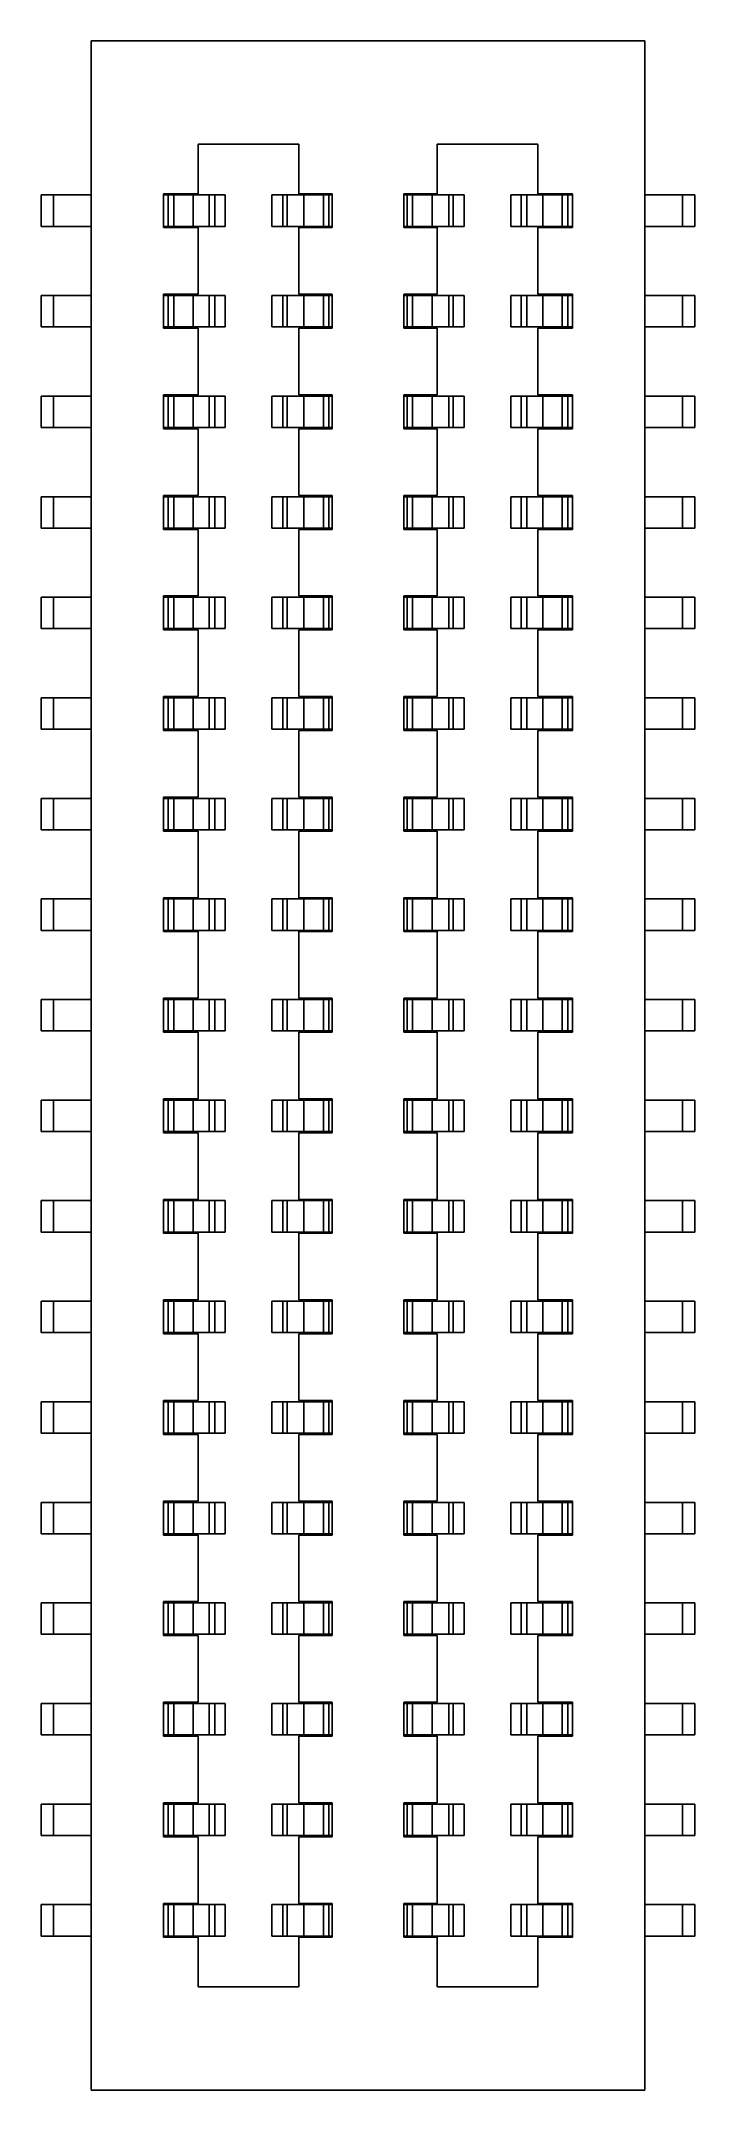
# Model space of a CAD drawing. Header units: millimetres. Extents: x -0.6 to 4.6, y 0 to 16.3.
import ezdxf

# ---------------------------------------------------------------- set-up
doc = ezdxf.new("R2010")
doc.units = ezdxf.units.MM

msp = doc.modelspace()

# ---------------------------------------------------------------- linework, layer by layer
at = {"color": 7, "linetype": 'Continuous', "lineweight": 25}
for p, q in [((-0.2, 16.3), (-0.2, 0)), ((-0.2, 16.3), (4.2, 16.3)), ((4.2, 0), (4.2, 16.3)), ((0.65, 15.48), (0.65, 15.085)), ((0.65, 15.48), (1.45, 15.48)), ((1.45, 15.085), (1.45, 15.48)), ((2.55, 15.48), (3.35, 15.48)), ((2.55, 15.085), (2.55, 15.48)), ((3.35, 15.48), (3.35, 15.085)), ((-0.6, 15.075), (-0.2, 15.075)), ((-0.6, 15.075), (-0.6, 14.825)), ((-0.5, 14.825), (-0.5, 15.075)), ((0.65, 15.085), (0.375, 15.085)), ((0.375, 15.085), (0.375, 14.815)), ((0.865, 15.075), (0.375, 15.075)), ((0.411, 14.825), (0.411, 15.075)), ((0.455, 14.825), (0.455, 15.075)), ((0.609, 15.075), (0.609, 14.825)), ((0.736, 14.825), (0.736, 15.075)), ((0.782, 14.825), (0.782, 15.075)), ((0.865, 15.075), (0.865, 14.825)), ((1.715, 15.075), (1.235, 15.075)), ((1.235, 15.075), (1.235, 14.825)), ((1.322, 14.825), (1.322, 15.075)), ((1.358, 15.075), (1.358, 14.825)), ((1.715, 15.085), (1.45, 15.085)), ((1.491, 15.075), (1.491, 14.825)), ((1.645, 14.825), (1.645, 15.075)), ((1.689, 14.825), (1.689, 15.075)), ((1.715, 14.815), (1.715, 15.085)), ((2.285, 15.085), (2.285, 14.815)), ((2.55, 15.085), (2.285, 15.085)), ((2.285, 15.075), (2.765, 15.075)), ((2.311, 14.825), (2.311, 15.075)), ((2.355, 14.825), (2.355, 15.075)), ((2.509, 15.075), (2.509, 14.825)), ((2.642, 15.075), (2.642, 14.825)), ((2.678, 14.825), (2.678, 15.075)), ((2.765, 15.075), (2.765, 14.825)), ((3.135, 15.075), (3.625, 15.075)), ((3.135, 15.075), (3.135, 14.825)), ((3.218, 14.825), (3.218, 15.075)), ((3.264, 14.825), (3.264, 15.075)), ((3.625, 15.085), (3.35, 15.085)), ((3.391, 15.075), (3.391, 14.825)), ((3.545, 14.825), (3.545, 15.075)), ((3.589, 14.825), (3.589, 15.075)), ((3.625, 14.815), (3.625, 15.085)), ((4.6, 15.075), (4.2, 15.075)), ((4.5, 14.825), (4.5, 15.075)), ((4.6, 15.075), (4.6, 14.825)), ((-0.6, 14.825), (-0.2, 14.825)), ((0.865, 14.825), (0.375, 14.825)), ((0.65, 14.815), (0.375, 14.815)), ((0.65, 14.815), (0.65, 14.285)), ((1.715, 14.825), (1.235, 14.825)), ((1.45, 14.285), (1.45, 14.815)), ((1.715, 14.815), (1.45, 14.815)), ((2.285, 14.825), (2.765, 14.825)), ((2.55, 14.815), (2.285, 14.815)), ((2.55, 14.815), (2.55, 14.285)), ((3.135, 14.825), (3.625, 14.825)), ((3.35, 14.285), (3.35, 14.815)), ((3.625, 14.815), (3.35, 14.815)), ((4.6, 14.825), (4.2, 14.825)), ((-0.6, 14.275), (-0.2, 14.275)), ((-0.6, 14.275), (-0.6, 14.025)), ((-0.5, 14.025), (-0.5, 14.275)), ((0.65, 14.285), (0.375, 14.285)), ((0.375, 14.285), (0.375, 14.015)), ((0.865, 14.275), (0.375, 14.275)), ((0.411, 14.025), (0.411, 14.275)), ((0.455, 14.025), (0.455, 14.275)), ((0.609, 14.275), (0.609, 14.025)), ((0.736, 14.025), (0.736, 14.275)), ((0.782, 14.025), (0.782, 14.275)), ((0.865, 14.275), (0.865, 14.025)), ((1.715, 14.275), (1.235, 14.275)), ((1.235, 14.275), (1.235, 14.025)), ((1.322, 14.025), (1.322, 14.275)), ((1.358, 14.275), (1.358, 14.025)), ((1.715, 14.285), (1.45, 14.285)), ((1.491, 14.275), (1.491, 14.025)), ((1.645, 14.025), (1.645, 14.275)), ((1.689, 14.025), (1.689, 14.275)), ((1.715, 14.015), (1.715, 14.285)), ((2.285, 14.285), (2.285, 14.015)), ((2.55, 14.285), (2.285, 14.285)), ((2.285, 14.275), (2.765, 14.275)), ((2.311, 14.025), (2.311, 14.275)), ((2.355, 14.025), (2.355, 14.275)), ((2.509, 14.275), (2.509, 14.025)), ((2.642, 14.275), (2.642, 14.025)), ((2.678, 14.025), (2.678, 14.275)), ((2.765, 14.275), (2.765, 14.025)), ((3.135, 14.275), (3.625, 14.275)), ((3.135, 14.275), (3.135, 14.025)), ((3.218, 14.025), (3.218, 14.275)), ((3.264, 14.025), (3.264, 14.275)), ((3.625, 14.285), (3.35, 14.285)), ((3.391, 14.275), (3.391, 14.025)), ((3.545, 14.025), (3.545, 14.275)), ((3.589, 14.025), (3.589, 14.275)), ((3.625, 14.015), (3.625, 14.285)), ((4.6, 14.275), (4.2, 14.275)), ((4.5, 14.025), (4.5, 14.275)), ((4.6, 14.275), (4.6, 14.025)), ((-0.6, 14.025), (-0.2, 14.025)), ((0.865, 14.025), (0.375, 14.025)), ((1.715, 14.025), (1.235, 14.025)), ((2.285, 14.025), (2.765, 14.025)), ((3.135, 14.025), (3.625, 14.025)), ((4.6, 14.025), (4.2, 14.025)), ((0.65, 14.015), (0.375, 14.015)), ((0.65, 14.015), (0.65, 13.485)), ((1.715, 14.015), (1.45, 14.015)), ((1.45, 13.485), (1.45, 14.015)), ((2.55, 14.015), (2.285, 14.015)), ((2.55, 14.015), (2.55, 13.485)), ((3.35, 14.015), (3.35, 13.485)), ((3.625, 14.015), (3.35, 14.015)), ((-0.6, 13.475), (-0.2, 13.475)), ((-0.6, 13.475), (-0.6, 13.225)), ((-0.5, 13.225), (-0.5, 13.475)), ((0.65, 13.485), (0.375, 13.485)), ((0.375, 13.485), (0.375, 13.215)), ((0.865, 13.475), (0.375, 13.475)), ((0.411, 13.225), (0.411, 13.475)), ((0.455, 13.225), (0.455, 13.475)), ((0.609, 13.475), (0.609, 13.225)), ((0.736, 13.225), (0.736, 13.475)), ((0.782, 13.225), (0.782, 13.475)), ((0.865, 13.475), (0.865, 13.225)), ((1.715, 13.475), (1.235, 13.475)), ((1.235, 13.475), (1.235, 13.225)), ((1.322, 13.225), (1.322, 13.475)), ((1.358, 13.475), (1.358, 13.225)), ((1.715, 13.485), (1.45, 13.485)), ((1.491, 13.475), (1.491, 13.225)), ((1.645, 13.225), (1.645, 13.475)), ((1.689, 13.225), (1.689, 13.475)), ((1.715, 13.215), (1.715, 13.485)), ((2.55, 13.485), (2.285, 13.485)), ((2.285, 13.485), (2.285, 13.215)), ((2.285, 13.475), (2.765, 13.475)), ((2.311, 13.225), (2.311, 13.475)), ((2.355, 13.225), (2.355, 13.475)), ((2.509, 13.475), (2.509, 13.225)), ((2.642, 13.475), (2.642, 13.225)), ((2.678, 13.225), (2.678, 13.475)), ((2.765, 13.475), (2.765, 13.225)), ((3.135, 13.475), (3.625, 13.475)), ((3.135, 13.475), (3.135, 13.225)), ((3.218, 13.225), (3.218, 13.475)), ((3.264, 13.225), (3.264, 13.475)), ((3.625, 13.485), (3.35, 13.485)), ((3.391, 13.475), (3.391, 13.225)), ((3.545, 13.225), (3.545, 13.475)), ((3.589, 13.225), (3.589, 13.475)), ((3.625, 13.215), (3.625, 13.485)), ((4.6, 13.475), (4.2, 13.475)), ((4.5, 13.225), (4.5, 13.475)), ((4.6, 13.475), (4.6, 13.225)), ((-0.6, 13.225), (-0.2, 13.225)), ((0.865, 13.225), (0.375, 13.225)), ((0.65, 13.215), (0.375, 13.215)), ((0.65, 13.215), (0.65, 12.685)), ((1.715, 13.225), (1.235, 13.225)), ((1.45, 12.685), (1.45, 13.215)), ((1.715, 13.215), (1.45, 13.215)), ((2.285, 13.225), (2.765, 13.225)), ((2.55, 13.215), (2.285, 13.215)), ((2.55, 13.215), (2.55, 12.685)), ((3.135, 13.225), (3.625, 13.225)), ((3.35, 12.685), (3.35, 13.215)), ((3.625, 13.215), (3.35, 13.215)), ((4.6, 13.225), (4.2, 13.225)), ((-0.6, 12.675), (-0.2, 12.675)), ((-0.6, 12.675), (-0.6, 12.425)), ((-0.5, 12.425), (-0.5, 12.675)), ((0.65, 12.685), (0.375, 12.685)), ((0.375, 12.685), (0.375, 12.415)), ((0.865, 12.675), (0.375, 12.675)), ((0.411, 12.425), (0.411, 12.675)), ((0.455, 12.425), (0.455, 12.675)), ((0.609, 12.675), (0.609, 12.425)), ((0.736, 12.425), (0.736, 12.675)), ((0.782, 12.425), (0.782, 12.675)), ((0.865, 12.675), (0.865, 12.425)), ((1.715, 12.675), (1.235, 12.675)), ((1.235, 12.675), (1.235, 12.425)), ((1.322, 12.425), (1.322, 12.675)), ((1.358, 12.675), (1.358, 12.425)), ((1.715, 12.685), (1.45, 12.685)), ((1.491, 12.675), (1.491, 12.425)), ((1.645, 12.425), (1.645, 12.675)), ((1.689, 12.425), (1.689, 12.675)), ((1.715, 12.415), (1.715, 12.685)), ((2.285, 12.685), (2.285, 12.415)), ((2.55, 12.685), (2.285, 12.685)), ((2.285, 12.675), (2.765, 12.675)), ((2.311, 12.425), (2.311, 12.675)), ((2.355, 12.425), (2.355, 12.675)), ((2.509, 12.675), (2.509, 12.425)), ((2.642, 12.675), (2.642, 12.425)), ((2.678, 12.425), (2.678, 12.675)), ((2.765, 12.675), (2.765, 12.425)), ((3.135, 12.675), (3.625, 12.675)), ((3.135, 12.675), (3.135, 12.425)), ((3.218, 12.425), (3.218, 12.675)), ((3.264, 12.425), (3.264, 12.675)), ((3.625, 12.685), (3.35, 12.685)), ((3.391, 12.675), (3.391, 12.425)), ((3.545, 12.425), (3.545, 12.675)), ((3.589, 12.425), (3.589, 12.675)), ((3.625, 12.415), (3.625, 12.685)), ((4.6, 12.675), (4.2, 12.675)), ((4.5, 12.425), (4.5, 12.675)), ((4.6, 12.675), (4.6, 12.425)), ((-0.6, 12.425), (-0.2, 12.425)), ((0.865, 12.425), (0.375, 12.425)), ((0.65, 12.415), (0.375, 12.415)), ((0.65, 11.885), (0.65, 12.415)), ((1.715, 12.425), (1.235, 12.425)), ((1.45, 11.885), (1.45, 12.415)), ((1.715, 12.415), (1.45, 12.415)), ((2.285, 12.425), (2.765, 12.425)), ((2.55, 12.415), (2.285, 12.415)), ((2.55, 12.415), (2.55, 11.885)), ((3.135, 12.425), (3.625, 12.425)), ((3.625, 12.415), (3.35, 12.415)), ((3.35, 11.885), (3.35, 12.415)), ((4.6, 12.425), (4.2, 12.425)), ((-0.6, 11.875), (-0.2, 11.875)), ((-0.6, 11.875), (-0.6, 11.625)), ((-0.5, 11.625), (-0.5, 11.875)), ((0.375, 11.885), (0.375, 11.615)), ((0.65, 11.885), (0.375, 11.885)), ((0.865, 11.875), (0.375, 11.875)), ((0.411, 11.625), (0.411, 11.875)), ((0.455, 11.625), (0.455, 11.875)), ((0.609, 11.875), (0.609, 11.625)), ((0.736, 11.625), (0.736, 11.875)), ((0.782, 11.625), (0.782, 11.875)), ((0.865, 11.875), (0.865, 11.625)), ((1.715, 11.875), (1.235, 11.875)), ((1.235, 11.875), (1.235, 11.625)), ((1.322, 11.625), (1.322, 11.875)), ((1.358, 11.875), (1.358, 11.625)), ((1.715, 11.885), (1.45, 11.885)), ((1.491, 11.875), (1.491, 11.625)), ((1.645, 11.625), (1.645, 11.875)), ((1.689, 11.625), (1.689, 11.875)), ((1.715, 11.615), (1.715, 11.885)), ((2.55, 11.885), (2.285, 11.885)), ((2.285, 11.885), (2.285, 11.615)), ((2.285, 11.875), (2.765, 11.875)), ((2.311, 11.625), (2.311, 11.875)), ((2.355, 11.625), (2.355, 11.875)), ((2.509, 11.875), (2.509, 11.625)), ((2.642, 11.875), (2.642, 11.625)), ((2.678, 11.625), (2.678, 11.875)), ((2.765, 11.875), (2.765, 11.625)), ((3.135, 11.875), (3.625, 11.875)), ((3.135, 11.875), (3.135, 11.625)), ((3.218, 11.625), (3.218, 11.875)), ((3.264, 11.625), (3.264, 11.875)), ((3.625, 11.885), (3.35, 11.885)), ((3.391, 11.875), (3.391, 11.625)), ((3.545, 11.625), (3.545, 11.875)), ((3.589, 11.625), (3.589, 11.875)), ((3.625, 11.615), (3.625, 11.885)), ((4.6, 11.875), (4.2, 11.875)), ((4.5, 11.625), (4.5, 11.875)), ((4.6, 11.875), (4.6, 11.625)), ((-0.6, 11.625), (-0.2, 11.625)), ((0.865, 11.625), (0.375, 11.625)), ((0.65, 11.615), (0.375, 11.615)), ((0.65, 11.085), (0.65, 11.615)), ((1.715, 11.625), (1.235, 11.625)), ((1.715, 11.615), (1.45, 11.615)), ((1.45, 11.085), (1.45, 11.615)), ((2.285, 11.625), (2.765, 11.625)), ((2.55, 11.615), (2.285, 11.615)), ((2.55, 11.615), (2.55, 11.085)), ((3.135, 11.625), (3.625, 11.625)), ((3.35, 11.615), (3.35, 11.085)), ((3.625, 11.615), (3.35, 11.615)), ((4.6, 11.625), (4.2, 11.625)), ((0.65, 11.085), (0.375, 11.085)), ((0.375, 11.085), (0.375, 10.815)), ((1.715, 11.085), (1.45, 11.085)), ((1.715, 10.815), (1.715, 11.085)), ((2.55, 11.085), (2.285, 11.085)), ((2.285, 11.085), (2.285, 10.815)), ((3.625, 11.085), (3.35, 11.085)), ((3.625, 10.815), (3.625, 11.085)), ((-0.6, 11.075), (-0.2, 11.075)), ((-0.6, 11.075), (-0.6, 10.825)), ((-0.5, 10.825), (-0.5, 11.075)), ((0.865, 11.075), (0.375, 11.075)), ((0.411, 10.825), (0.411, 11.075)), ((0.455, 10.825), (0.455, 11.075)), ((0.609, 11.075), (0.609, 10.825)), ((0.736, 10.825), (0.736, 11.075)), ((0.782, 10.825), (0.782, 11.075)), ((0.865, 11.075), (0.865, 10.825)), ((1.715, 11.075), (1.235, 11.075)), ((1.235, 11.075), (1.235, 10.825)), ((1.322, 10.825), (1.322, 11.075)), ((1.358, 11.075), (1.358, 10.825)), ((1.491, 11.075), (1.491, 10.825)), ((1.645, 10.825), (1.645, 11.075)), ((1.689, 10.825), (1.689, 11.075)), ((2.285, 11.075), (2.765, 11.075)), ((2.311, 10.825), (2.311, 11.075)), ((2.355, 10.825), (2.355, 11.075)), ((2.509, 11.075), (2.509, 10.825)), ((2.642, 11.075), (2.642, 10.825)), ((2.678, 10.825), (2.678, 11.075)), ((2.765, 11.075), (2.765, 10.825)), ((3.135, 11.075), (3.625, 11.075)), ((3.135, 11.075), (3.135, 10.825)), ((3.218, 10.825), (3.218, 11.075)), ((3.264, 10.825), (3.264, 11.075)), ((3.391, 11.075), (3.391, 10.825)), ((3.545, 10.825), (3.545, 11.075)), ((3.589, 10.825), (3.589, 11.075)), ((4.6, 11.075), (4.2, 11.075)), ((4.5, 10.825), (4.5, 11.075)), ((4.6, 11.075), (4.6, 10.825)), ((-0.6, 10.825), (-0.2, 10.825)), ((0.865, 10.825), (0.375, 10.825)), ((0.65, 10.815), (0.375, 10.815)), ((0.65, 10.285), (0.65, 10.815)), ((1.715, 10.825), (1.235, 10.825)), ((1.715, 10.815), (1.45, 10.815)), ((1.45, 10.285), (1.45, 10.815)), ((2.285, 10.825), (2.765, 10.825)), ((2.55, 10.815), (2.285, 10.815)), ((2.55, 10.815), (2.55, 10.285)), ((3.135, 10.825), (3.625, 10.825)), ((3.625, 10.815), (3.35, 10.815)), ((3.35, 10.815), (3.35, 10.285)), ((4.6, 10.825), (4.2, 10.825)), ((-0.6, 10.275), (-0.2, 10.275)), ((-0.6, 10.275), (-0.6, 10.025)), ((-0.5, 10.025), (-0.5, 10.275)), ((0.375, 10.285), (0.375, 10.015)), ((0.65, 10.285), (0.375, 10.285)), ((0.865, 10.275), (0.375, 10.275)), ((0.411, 10.025), (0.411, 10.275)), ((0.455, 10.025), (0.455, 10.275)), ((0.609, 10.275), (0.609, 10.025)), ((0.736, 10.025), (0.736, 10.275)), ((0.782, 10.025), (0.782, 10.275)), ((0.865, 10.275), (0.865, 10.025)), ((1.715, 10.275), (1.235, 10.275)), ((1.235, 10.275), (1.235, 10.025)), ((1.322, 10.025), (1.322, 10.275)), ((1.358, 10.275), (1.358, 10.025)), ((1.715, 10.285), (1.45, 10.285)), ((1.491, 10.275), (1.491, 10.025)), ((1.645, 10.025), (1.645, 10.275)), ((1.689, 10.025), (1.689, 10.275)), ((1.715, 10.015), (1.715, 10.285)), ((2.55, 10.285), (2.285, 10.285)), ((2.285, 10.285), (2.285, 10.015)), ((2.285, 10.275), (2.765, 10.275)), ((2.311, 10.025), (2.311, 10.275)), ((2.355, 10.025), (2.355, 10.275)), ((2.509, 10.275), (2.509, 10.025)), ((2.642, 10.275), (2.642, 10.025)), ((2.678, 10.025), (2.678, 10.275)), ((2.765, 10.275), (2.765, 10.025)), ((3.135, 10.275), (3.625, 10.275)), ((3.135, 10.275), (3.135, 10.025)), ((3.218, 10.025), (3.218, 10.275)), ((3.264, 10.025), (3.264, 10.275)), ((3.625, 10.285), (3.35, 10.285)), ((3.391, 10.275), (3.391, 10.025)), ((3.545, 10.025), (3.545, 10.275)), ((3.589, 10.025), (3.589, 10.275)), ((3.625, 10.015), (3.625, 10.285)), ((4.6, 10.275), (4.2, 10.275)), ((4.5, 10.025), (4.5, 10.275)), ((4.6, 10.275), (4.6, 10.025)), ((-0.6, 10.025), (-0.2, 10.025)), ((0.865, 10.025), (0.375, 10.025)), ((0.65, 10.015), (0.375, 10.015)), ((0.65, 10.015), (0.65, 9.485)), ((1.715, 10.025), (1.235, 10.025)), ((1.715, 10.015), (1.45, 10.015)), ((1.45, 9.485), (1.45, 10.015)), ((2.285, 10.025), (2.765, 10.025)), ((2.55, 10.015), (2.285, 10.015)), ((2.55, 10.015), (2.55, 9.485)), ((3.135, 10.025), (3.625, 10.025)), ((3.35, 9.485), (3.35, 10.015)), ((3.625, 10.015), (3.35, 10.015)), ((4.6, 10.025), (4.2, 10.025)), ((-0.6, 9.475), (-0.2, 9.475)), ((-0.6, 9.475), (-0.6, 9.225)), ((-0.5, 9.225), (-0.5, 9.475)), ((0.65, 9.485), (0.375, 9.485)), ((0.375, 9.485), (0.375, 9.215)), ((0.865, 9.475), (0.375, 9.475)), ((0.411, 9.225), (0.411, 9.475)), ((0.455, 9.225), (0.455, 9.475)), ((0.609, 9.475), (0.609, 9.225)), ((0.736, 9.225), (0.736, 9.475)), ((0.782, 9.225), (0.782, 9.475)), ((0.865, 9.475), (0.865, 9.225)), ((1.715, 9.475), (1.235, 9.475)), ((1.235, 9.475), (1.235, 9.225)), ((1.322, 9.225), (1.322, 9.475)), ((1.358, 9.475), (1.358, 9.225)), ((1.715, 9.485), (1.45, 9.485)), ((1.491, 9.475), (1.491, 9.225)), ((1.645, 9.225), (1.645, 9.475)), ((1.689, 9.225), (1.689, 9.475)), ((1.715, 9.215), (1.715, 9.485)), ((2.55, 9.485), (2.285, 9.485)), ((2.285, 9.485), (2.285, 9.215)), ((2.285, 9.475), (2.765, 9.475)), ((2.311, 9.225), (2.311, 9.475)), ((2.355, 9.225), (2.355, 9.475)), ((2.509, 9.475), (2.509, 9.225)), ((2.642, 9.475), (2.642, 9.225)), ((2.678, 9.225), (2.678, 9.475)), ((2.765, 9.475), (2.765, 9.225)), ((3.135, 9.475), (3.625, 9.475)), ((3.135, 9.475), (3.135, 9.225)), ((3.218, 9.225), (3.218, 9.475)), ((3.264, 9.225), (3.264, 9.475)), ((3.625, 9.485), (3.35, 9.485)), ((3.391, 9.475), (3.391, 9.225)), ((3.545, 9.225), (3.545, 9.475)), ((3.589, 9.225), (3.589, 9.475)), ((3.625, 9.215), (3.625, 9.485)), ((4.6, 9.475), (4.2, 9.475)), ((4.5, 9.225), (4.5, 9.475)), ((4.6, 9.475), (4.6, 9.225)), ((-0.6, 9.225), (-0.2, 9.225)), ((0.865, 9.225), (0.375, 9.225)), ((0.65, 9.215), (0.375, 9.215)), ((0.65, 9.215), (0.65, 8.685)), ((1.715, 9.225), (1.235, 9.225)), ((1.715, 9.215), (1.45, 9.215)), ((1.45, 8.685), (1.45, 9.215)), ((2.285, 9.225), (2.765, 9.225)), ((2.55, 9.215), (2.285, 9.215)), ((2.55, 9.215), (2.55, 8.685)), ((3.135, 9.225), (3.625, 9.225)), ((3.35, 8.685), (3.35, 9.215)), ((3.625, 9.215), (3.35, 9.215)), ((4.6, 9.225), (4.2, 9.225)), ((-0.6, 8.675), (-0.2, 8.675)), ((-0.6, 8.675), (-0.6, 8.425)), ((-0.5, 8.425), (-0.5, 8.675)), ((0.375, 8.685), (0.375, 8.415)), ((0.65, 8.685), (0.375, 8.685)), ((0.865, 8.675), (0.375, 8.675)), ((0.411, 8.425), (0.411, 8.675)), ((0.455, 8.425), (0.455, 8.675)), ((0.609, 8.675), (0.609, 8.425)), ((0.736, 8.425), (0.736, 8.675)), ((0.782, 8.425), (0.782, 8.675)), ((0.865, 8.675), (0.865, 8.425)), ((1.715, 8.675), (1.235, 8.675)), ((1.235, 8.675), (1.235, 8.425)), ((1.322, 8.425), (1.322, 8.675)), ((1.358, 8.675), (1.358, 8.425)), ((1.715, 8.685), (1.45, 8.685)), ((1.491, 8.675), (1.491, 8.425)), ((1.645, 8.425), (1.645, 8.675)), ((1.689, 8.425), (1.689, 8.675)), ((1.715, 8.415), (1.715, 8.685)), ((2.285, 8.685), (2.285, 8.415)), ((2.55, 8.685), (2.285, 8.685)), ((2.285, 8.675), (2.765, 8.675)), ((2.311, 8.425), (2.311, 8.675)), ((2.355, 8.425), (2.355, 8.675)), ((2.509, 8.675), (2.509, 8.425)), ((2.642, 8.675), (2.642, 8.425)), ((2.678, 8.425), (2.678, 8.675)), ((2.765, 8.675), (2.765, 8.425)), ((3.135, 8.675), (3.625, 8.675)), ((3.135, 8.675), (3.135, 8.425)), ((3.218, 8.425), (3.218, 8.675)), ((3.264, 8.425), (3.264, 8.675)), ((3.625, 8.685), (3.35, 8.685)), ((3.391, 8.675), (3.391, 8.425)), ((3.545, 8.425), (3.545, 8.675)), ((3.589, 8.425), (3.589, 8.675)), ((3.625, 8.415), (3.625, 8.685)), ((4.6, 8.675), (4.2, 8.675)), ((4.5, 8.425), (4.5, 8.675)), ((4.6, 8.675), (4.6, 8.425)), ((-0.6, 8.425), (-0.2, 8.425)), ((0.865, 8.425), (0.375, 8.425)), ((0.65, 8.415), (0.375, 8.415)), ((0.65, 7.885), (0.65, 8.415)), ((1.715, 8.425), (1.235, 8.425)), ((1.715, 8.415), (1.45, 8.415)), ((1.45, 7.885), (1.45, 8.415)), ((2.285, 8.425), (2.765, 8.425)), ((2.55, 8.415), (2.285, 8.415)), ((2.55, 8.415), (2.55, 7.885)), ((3.135, 8.425), (3.625, 8.425)), ((3.35, 8.415), (3.35, 7.885)), ((3.625, 8.415), (3.35, 8.415)), ((4.6, 8.425), (4.2, 8.425)), ((-0.6, 7.875), (-0.2, 7.875)), ((-0.6, 7.875), (-0.6, 7.625)), ((-0.5, 7.625), (-0.5, 7.875)), ((0.375, 7.885), (0.375, 7.615)), ((0.65, 7.885), (0.375, 7.885)), ((0.865, 7.875), (0.375, 7.875)), ((0.411, 7.625), (0.411, 7.875)), ((0.455, 7.625), (0.455, 7.875)), ((0.609, 7.875), (0.609, 7.625)), ((0.736, 7.625), (0.736, 7.875)), ((0.782, 7.625), (0.782, 7.875)), ((0.865, 7.875), (0.865, 7.625)), ((1.715, 7.875), (1.235, 7.875)), ((1.235, 7.875), (1.235, 7.625)), ((1.322, 7.625), (1.322, 7.875)), ((1.358, 7.875), (1.358, 7.625)), ((1.715, 7.885), (1.45, 7.885)), ((1.491, 7.875), (1.491, 7.625)), ((1.645, 7.625), (1.645, 7.875)), ((1.689, 7.625), (1.689, 7.875)), ((1.715, 7.615), (1.715, 7.885)), ((2.55, 7.885), (2.285, 7.885)), ((2.285, 7.885), (2.285, 7.615)), ((2.285, 7.875), (2.765, 7.875)), ((2.311, 7.625), (2.311, 7.875)), ((2.355, 7.625), (2.355, 7.875)), ((2.509, 7.875), (2.509, 7.625)), ((2.642, 7.875), (2.642, 7.625)), ((2.678, 7.625), (2.678, 7.875)), ((2.765, 7.875), (2.765, 7.625)), ((3.135, 7.875), (3.625, 7.875)), ((3.135, 7.875), (3.135, 7.625)), ((3.218, 7.625), (3.218, 7.875)), ((3.264, 7.625), (3.264, 7.875)), ((3.625, 7.885), (3.35, 7.885)), ((3.391, 7.875), (3.391, 7.625)), ((3.545, 7.625), (3.545, 7.875)), ((3.589, 7.625), (3.589, 7.875)), ((3.625, 7.615), (3.625, 7.885)), ((4.6, 7.875), (4.2, 7.875)), ((4.5, 7.625), (4.5, 7.875)), ((4.6, 7.875), (4.6, 7.625)), ((-0.6, 7.625), (-0.2, 7.625)), ((0.865, 7.625), (0.375, 7.625)), ((0.65, 7.615), (0.375, 7.615)), ((0.65, 7.615), (0.65, 7.085)), ((1.715, 7.625), (1.235, 7.625)), ((1.715, 7.615), (1.45, 7.615)), ((1.45, 7.085), (1.45, 7.615)), ((2.285, 7.625), (2.765, 7.625)), ((2.55, 7.615), (2.285, 7.615)), ((2.55, 7.615), (2.55, 7.085)), ((3.135, 7.625), (3.625, 7.625)), ((3.625, 7.615), (3.35, 7.615)), ((3.35, 7.085), (3.35, 7.615)), ((4.6, 7.625), (4.2, 7.625)), ((-0.6, 7.075), (-0.6, 6.825)), ((-0.6, 7.075), (-0.2, 7.075)), ((-0.5, 6.825), (-0.5, 7.075)), ((0.65, 7.085), (0.375, 7.085)), ((0.375, 7.085), (0.375, 6.815)), ((0.865, 7.075), (0.375, 7.075)), ((0.411, 6.825), (0.411, 7.075)), ((0.455, 6.825), (0.455, 7.075)), ((0.609, 7.075), (0.609, 6.825)), ((0.736, 6.825), (0.736, 7.075)), ((0.782, 6.825), (0.782, 7.075)), ((0.865, 7.075), (0.865, 6.825)), ((1.715, 7.075), (1.235, 7.075)), ((1.235, 7.075), (1.235, 6.825)), ((1.322, 6.825), (1.322, 7.075)), ((1.358, 7.075), (1.358, 6.825)), ((1.715, 7.085), (1.45, 7.085)), ((1.491, 7.075), (1.491, 6.825)), ((1.645, 6.825), (1.645, 7.075)), ((1.689, 6.825), (1.689, 7.075)), ((1.715, 6.815), (1.715, 7.085)), ((2.285, 7.085), (2.285, 6.815)), ((2.55, 7.085), (2.285, 7.085)), ((2.285, 7.075), (2.765, 7.075)), ((2.311, 6.825), (2.311, 7.075)), ((2.355, 6.825), (2.355, 7.075)), ((2.509, 7.075), (2.509, 6.825)), ((2.642, 7.075), (2.642, 6.825)), ((2.678, 6.825), (2.678, 7.075)), ((2.765, 7.075), (2.765, 6.825)), ((3.135, 7.075), (3.625, 7.075)), ((3.135, 7.075), (3.135, 6.825)), ((3.218, 6.825), (3.218, 7.075)), ((3.264, 6.825), (3.264, 7.075)), ((3.625, 7.085), (3.35, 7.085)), ((3.391, 7.075), (3.391, 6.825)), ((3.545, 6.825), (3.545, 7.075)), ((3.589, 6.825), (3.589, 7.075)), ((3.625, 6.815), (3.625, 7.085)), ((4.6, 7.075), (4.2, 7.075)), ((4.5, 6.825), (4.5, 7.075)), ((4.6, 7.075), (4.6, 6.825)), ((-0.6, 6.825), (-0.2, 6.825)), ((0.865, 6.825), (0.375, 6.825)), ((0.65, 6.815), (0.375, 6.815)), ((0.65, 6.815), (0.65, 6.285)), ((1.715, 6.825), (1.235, 6.825)), ((1.45, 6.285), (1.45, 6.815)), ((1.715, 6.815), (1.45, 6.815)), ((2.285, 6.825), (2.765, 6.825)), ((2.55, 6.815), (2.285, 6.815)), ((2.55, 6.815), (2.55, 6.285)), ((3.135, 6.825), (3.625, 6.825)), ((3.625, 6.815), (3.35, 6.815)), ((3.35, 6.815), (3.35, 6.285)), ((4.6, 6.825), (4.2, 6.825)), ((-0.6, 6.275), (-0.2, 6.275)), ((-0.6, 6.275), (-0.6, 6.025)), ((-0.5, 6.025), (-0.5, 6.275)), ((0.375, 6.285), (0.375, 6.015)), ((0.65, 6.285), (0.375, 6.285)), ((0.865, 6.275), (0.375, 6.275)), ((0.411, 6.025), (0.411, 6.275)), ((0.455, 6.025), (0.455, 6.275)), ((0.609, 6.275), (0.609, 6.025)), ((0.736, 6.025), (0.736, 6.275)), ((0.782, 6.025), (0.782, 6.275)), ((0.865, 6.275), (0.865, 6.025)), ((1.715, 6.275), (1.235, 6.275)), ((1.235, 6.275), (1.235, 6.025)), ((1.322, 6.025), (1.322, 6.275)), ((1.358, 6.275), (1.358, 6.025)), ((1.715, 6.285), (1.45, 6.285)), ((1.491, 6.275), (1.491, 6.025)), ((1.645, 6.025), (1.645, 6.275)), ((1.689, 6.025), (1.689, 6.275)), ((1.715, 6.015), (1.715, 6.285)), ((2.285, 6.285), (2.285, 6.015)), ((2.55, 6.285), (2.285, 6.285)), ((2.285, 6.275), (2.765, 6.275)), ((2.311, 6.025), (2.311, 6.275)), ((2.355, 6.025), (2.355, 6.275)), ((2.509, 6.275), (2.509, 6.025)), ((2.642, 6.275), (2.642, 6.025)), ((2.678, 6.025), (2.678, 6.275)), ((2.765, 6.275), (2.765, 6.025)), ((3.135, 6.275), (3.625, 6.275)), ((3.135, 6.275), (3.135, 6.025)), ((3.218, 6.025), (3.218, 6.275)), ((3.264, 6.025), (3.264, 6.275)), ((3.625, 6.285), (3.35, 6.285)), ((3.391, 6.275), (3.391, 6.025)), ((3.545, 6.025), (3.545, 6.275)), ((3.589, 6.025), (3.589, 6.275)), ((3.625, 6.015), (3.625, 6.285)), ((4.6, 6.275), (4.2, 6.275)), ((4.5, 6.025), (4.5, 6.275)), ((4.6, 6.275), (4.6, 6.025)), ((-0.6, 6.025), (-0.2, 6.025)), ((0.865, 6.025), (0.375, 6.025)), ((0.65, 6.015), (0.375, 6.015)), ((0.65, 6.015), (0.65, 5.485)), ((1.715, 6.025), (1.235, 6.025)), ((1.45, 5.485), (1.45, 6.015)), ((1.715, 6.015), (1.45, 6.015)), ((2.285, 6.025), (2.765, 6.025)), ((2.55, 6.015), (2.285, 6.015)), ((2.55, 6.015), (2.55, 5.485)), ((3.135, 6.025), (3.625, 6.025)), ((3.625, 6.015), (3.35, 6.015)), ((3.35, 6.015), (3.35, 5.485)), ((4.6, 6.025), (4.2, 6.025)), ((-0.6, 5.475), (-0.2, 5.475)), ((-0.6, 5.475), (-0.6, 5.225)), ((-0.5, 5.225), (-0.5, 5.475)), ((0.65, 5.485), (0.375, 5.485)), ((0.375, 5.485), (0.375, 5.215)), ((0.865, 5.475), (0.375, 5.475)), ((0.411, 5.225), (0.411, 5.475)), ((0.455, 5.225), (0.455, 5.475)), ((0.609, 5.475), (0.609, 5.225)), ((0.736, 5.225), (0.736, 5.475)), ((0.782, 5.225), (0.782, 5.475)), ((0.865, 5.475), (0.865, 5.225)), ((1.715, 5.475), (1.235, 5.475)), ((1.235, 5.475), (1.235, 5.225)), ((1.322, 5.225), (1.322, 5.475)), ((1.358, 5.475), (1.358, 5.225)), ((1.715, 5.485), (1.45, 5.485)), ((1.491, 5.475), (1.491, 5.225)), ((1.645, 5.225), (1.645, 5.475)), ((1.689, 5.225), (1.689, 5.475)), ((1.715, 5.215), (1.715, 5.485)), ((2.55, 5.485), (2.285, 5.485)), ((2.285, 5.485), (2.285, 5.215)), ((2.285, 5.475), (2.765, 5.475)), ((2.311, 5.225), (2.311, 5.475)), ((2.355, 5.225), (2.355, 5.475)), ((2.509, 5.475), (2.509, 5.225)), ((2.642, 5.475), (2.642, 5.225)), ((2.678, 5.225), (2.678, 5.475)), ((2.765, 5.475), (2.765, 5.225)), ((3.135, 5.475), (3.625, 5.475)), ((3.135, 5.475), (3.135, 5.225)), ((3.218, 5.225), (3.218, 5.475)), ((3.264, 5.225), (3.264, 5.475)), ((3.625, 5.485), (3.35, 5.485)), ((3.391, 5.475), (3.391, 5.225)), ((3.545, 5.225), (3.545, 5.475)), ((3.589, 5.225), (3.589, 5.475)), ((3.625, 5.215), (3.625, 5.485)), ((4.6, 5.475), (4.2, 5.475)), ((4.5, 5.225), (4.5, 5.475)), ((4.6, 5.475), (4.6, 5.225)), ((-0.6, 5.225), (-0.2, 5.225)), ((0.865, 5.225), (0.375, 5.225)), ((1.715, 5.225), (1.235, 5.225)), ((2.285, 5.225), (2.765, 5.225)), ((3.135, 5.225), (3.625, 5.225)), ((4.6, 5.225), (4.2, 5.225)), ((0.65, 5.215), (0.375, 5.215)), ((0.65, 4.685), (0.65, 5.215)), ((1.715, 5.215), (1.45, 5.215)), ((1.45, 4.685), (1.45, 5.215)), ((2.55, 5.215), (2.285, 5.215)), ((2.55, 5.215), (2.55, 4.685)), ((3.625, 5.215), (3.35, 5.215)), ((3.35, 5.215), (3.35, 4.685)), ((-0.6, 4.675), (-0.2, 4.675)), ((-0.6, 4.675), (-0.6, 4.425)), ((-0.5, 4.425), (-0.5, 4.675)), ((0.375, 4.685), (0.375, 4.415)), ((0.65, 4.685), (0.375, 4.685)), ((0.865, 4.675), (0.375, 4.675)), ((0.411, 4.425), (0.411, 4.675)), ((0.455, 4.425), (0.455, 4.675)), ((0.609, 4.675), (0.609, 4.425)), ((0.736, 4.425), (0.736, 4.675)), ((0.782, 4.425), (0.782, 4.675)), ((0.865, 4.675), (0.865, 4.425)), ((1.715, 4.675), (1.235, 4.675)), ((1.235, 4.675), (1.235, 4.425)), ((1.322, 4.425), (1.322, 4.675)), ((1.358, 4.675), (1.358, 4.425)), ((1.715, 4.685), (1.45, 4.685)), ((1.491, 4.675), (1.491, 4.425)), ((1.645, 4.425), (1.645, 4.675)), ((1.689, 4.425), (1.689, 4.675)), ((1.715, 4.415), (1.715, 4.685)), ((2.285, 4.685), (2.285, 4.415)), ((2.55, 4.685), (2.285, 4.685)), ((2.285, 4.675), (2.765, 4.675)), ((2.311, 4.425), (2.311, 4.675)), ((2.355, 4.425), (2.355, 4.675)), ((2.509, 4.675), (2.509, 4.425)), ((2.642, 4.675), (2.642, 4.425)), ((2.678, 4.425), (2.678, 4.675)), ((2.765, 4.675), (2.765, 4.425)), ((3.135, 4.675), (3.625, 4.675)), ((3.135, 4.675), (3.135, 4.425)), ((3.218, 4.425), (3.218, 4.675)), ((3.264, 4.425), (3.264, 4.675)), ((3.625, 4.685), (3.35, 4.685)), ((3.391, 4.675), (3.391, 4.425)), ((3.545, 4.425), (3.545, 4.675)), ((3.589, 4.425), (3.589, 4.675)), ((3.625, 4.415), (3.625, 4.685)), ((4.6, 4.675), (4.2, 4.675)), ((4.5, 4.425), (4.5, 4.675)), ((4.6, 4.675), (4.6, 4.425)), ((-0.6, 4.425), (-0.2, 4.425)), ((0.865, 4.425), (0.375, 4.425)), ((0.65, 4.415), (0.375, 4.415)), ((0.65, 3.885), (0.65, 4.415)), ((1.715, 4.425), (1.235, 4.425)), ((1.45, 3.885), (1.45, 4.415)), ((1.715, 4.415), (1.45, 4.415)), ((2.285, 4.425), (2.765, 4.425)), ((2.55, 4.415), (2.285, 4.415)), ((2.55, 4.415), (2.55, 3.885)), ((3.135, 4.425), (3.625, 4.425)), ((3.625, 4.415), (3.35, 4.415)), ((3.35, 3.885), (3.35, 4.415)), ((4.6, 4.425), (4.2, 4.425)), ((-0.6, 3.875), (-0.6, 3.625)), ((-0.6, 3.875), (-0.2, 3.875)), ((-0.5, 3.625), (-0.5, 3.875)), ((0.65, 3.885), (0.375, 3.885)), ((0.375, 3.885), (0.375, 3.615)), ((0.865, 3.875), (0.375, 3.875)), ((0.411, 3.625), (0.411, 3.875)), ((0.455, 3.625), (0.455, 3.875)), ((0.609, 3.875), (0.609, 3.625)), ((0.736, 3.625), (0.736, 3.875)), ((0.782, 3.625), (0.782, 3.875)), ((0.865, 3.875), (0.865, 3.625)), ((1.715, 3.875), (1.235, 3.875)), ((1.235, 3.875), (1.235, 3.625)), ((1.322, 3.625), (1.322, 3.875)), ((1.358, 3.875), (1.358, 3.625)), ((1.715, 3.885), (1.45, 3.885)), ((1.491, 3.875), (1.491, 3.625)), ((1.645, 3.625), (1.645, 3.875)), ((1.689, 3.625), (1.689, 3.875)), ((1.715, 3.615), (1.715, 3.885)), ((2.285, 3.885), (2.285, 3.615)), ((2.55, 3.885), (2.285, 3.885)), ((2.285, 3.875), (2.765, 3.875)), ((2.311, 3.625), (2.311, 3.875)), ((2.355, 3.625), (2.355, 3.875)), ((2.509, 3.875), (2.509, 3.625)), ((2.642, 3.875), (2.642, 3.625)), ((2.678, 3.625), (2.678, 3.875)), ((2.765, 3.875), (2.765, 3.625)), ((3.135, 3.875), (3.625, 3.875)), ((3.135, 3.875), (3.135, 3.625)), ((3.218, 3.625), (3.218, 3.875)), ((3.264, 3.625), (3.264, 3.875)), ((3.625, 3.885), (3.35, 3.885)), ((3.391, 3.875), (3.391, 3.625)), ((3.545, 3.625), (3.545, 3.875)), ((3.589, 3.625), (3.589, 3.875)), ((3.625, 3.615), (3.625, 3.885)), ((4.6, 3.875), (4.2, 3.875)), ((4.5, 3.625), (4.5, 3.875)), ((4.6, 3.875), (4.6, 3.625)), ((-0.6, 3.625), (-0.2, 3.625)), ((0.865, 3.625), (0.375, 3.625)), ((0.65, 3.615), (0.375, 3.615)), ((0.65, 3.085), (0.65, 3.615)), ((1.715, 3.625), (1.235, 3.625)), ((1.45, 3.085), (1.45, 3.615)), ((1.715, 3.615), (1.45, 3.615)), ((2.285, 3.625), (2.765, 3.625)), ((2.55, 3.615), (2.285, 3.615)), ((2.55, 3.615), (2.55, 3.085)), ((3.135, 3.625), (3.625, 3.625)), ((3.35, 3.615), (3.35, 3.085)), ((3.625, 3.615), (3.35, 3.615)), ((4.6, 3.625), (4.2, 3.625)), ((-0.6, 3.075), (-0.2, 3.075)), ((-0.6, 3.075), (-0.6, 2.825)), ((-0.5, 2.825), (-0.5, 3.075)), ((0.375, 3.085), (0.375, 2.815)), ((0.65, 3.085), (0.375, 3.085)), ((0.865, 3.075), (0.375, 3.075)), ((0.411, 2.825), (0.411, 3.075)), ((0.455, 2.825), (0.455, 3.075)), ((0.609, 3.075), (0.609, 2.825)), ((0.736, 2.825), (0.736, 3.075)), ((0.782, 2.825), (0.782, 3.075)), ((0.865, 3.075), (0.865, 2.825)), ((1.715, 3.075), (1.235, 3.075)), ((1.235, 3.075), (1.235, 2.825)), ((1.322, 2.825), (1.322, 3.075)), ((1.358, 3.075), (1.358, 2.825)), ((1.715, 3.085), (1.45, 3.085)), ((1.491, 3.075), (1.491, 2.825)), ((1.645, 2.825), (1.645, 3.075)), ((1.689, 2.825), (1.689, 3.075)), ((1.715, 2.815), (1.715, 3.085)), ((2.285, 3.085), (2.285, 2.815)), ((2.55, 3.085), (2.285, 3.085)), ((2.285, 3.075), (2.765, 3.075)), ((2.311, 2.825), (2.311, 3.075)), ((2.355, 2.825), (2.355, 3.075)), ((2.509, 3.075), (2.509, 2.825)), ((2.642, 3.075), (2.642, 2.825)), ((2.678, 2.825), (2.678, 3.075)), ((2.765, 3.075), (2.765, 2.825)), ((3.135, 3.075), (3.625, 3.075)), ((3.135, 3.075), (3.135, 2.825)), ((3.218, 2.825), (3.218, 3.075)), ((3.264, 2.825), (3.264, 3.075)), ((3.625, 3.085), (3.35, 3.085)), ((3.391, 3.075), (3.391, 2.825)), ((3.545, 2.825), (3.545, 3.075)), ((3.589, 2.825), (3.589, 3.075)), ((3.625, 2.815), (3.625, 3.085)), ((4.6, 3.075), (4.2, 3.075)), ((4.5, 2.825), (4.5, 3.075)), ((4.6, 3.075), (4.6, 2.825)), ((-0.6, 2.825), (-0.2, 2.825)), ((0.865, 2.825), (0.375, 2.825)), ((0.65, 2.815), (0.375, 2.815)), ((0.65, 2.285), (0.65, 2.815)), ((1.715, 2.825), (1.235, 2.825)), ((1.715, 2.815), (1.45, 2.815)), ((1.45, 2.285), (1.45, 2.815)), ((2.285, 2.825), (2.765, 2.825)), ((2.55, 2.815), (2.285, 2.815)), ((2.55, 2.815), (2.55, 2.285)), ((3.135, 2.825), (3.625, 2.825)), ((3.625, 2.815), (3.35, 2.815)), ((3.35, 2.285), (3.35, 2.815)), ((4.6, 2.825), (4.2, 2.825)), ((0.65, 2.285), (0.375, 2.285)), ((0.375, 2.285), (0.375, 2.015)), ((1.715, 2.285), (1.45, 2.285)), ((1.715, 2.015), (1.715, 2.285)), ((2.285, 2.285), (2.285, 2.015)), ((2.55, 2.285), (2.285, 2.285)), ((3.625, 2.285), (3.35, 2.285)), ((3.625, 2.015), (3.625, 2.285)), ((-0.6, 2.275), (-0.2, 2.275)), ((-0.6, 2.275), (-0.6, 2.025)), ((-0.5, 2.025), (-0.5, 2.275)), ((0.865, 2.275), (0.375, 2.275)), ((0.411, 2.025), (0.411, 2.275)), ((0.455, 2.025), (0.455, 2.275)), ((0.609, 2.275), (0.609, 2.025)), ((0.736, 2.025), (0.736, 2.275)), ((0.782, 2.025), (0.782, 2.275)), ((0.865, 2.275), (0.865, 2.025)), ((1.715, 2.275), (1.235, 2.275)), ((1.235, 2.275), (1.235, 2.025)), ((1.322, 2.025), (1.322, 2.275)), ((1.358, 2.275), (1.358, 2.025)), ((1.491, 2.275), (1.491, 2.025)), ((1.645, 2.025), (1.645, 2.275)), ((1.689, 2.025), (1.689, 2.275)), ((2.285, 2.275), (2.765, 2.275)), ((2.311, 2.025), (2.311, 2.275)), ((2.355, 2.025), (2.355, 2.275)), ((2.509, 2.275), (2.509, 2.025)), ((2.642, 2.275), (2.642, 2.025)), ((2.678, 2.025), (2.678, 2.275)), ((2.765, 2.275), (2.765, 2.025)), ((3.135, 2.275), (3.625, 2.275)), ((3.135, 2.275), (3.135, 2.025)), ((3.218, 2.025), (3.218, 2.275)), ((3.264, 2.025), (3.264, 2.275)), ((3.391, 2.275), (3.391, 2.025)), ((3.545, 2.025), (3.545, 2.275)), ((3.589, 2.025), (3.589, 2.275)), ((4.6, 2.275), (4.2, 2.275)), ((4.5, 2.025), (4.5, 2.275)), ((4.6, 2.275), (4.6, 2.025)), ((-0.6, 2.025), (-0.2, 2.025)), ((0.865, 2.025), (0.375, 2.025)), ((0.65, 2.015), (0.375, 2.015)), ((0.65, 2.015), (0.65, 1.485)), ((1.715, 2.025), (1.235, 2.025)), ((1.715, 2.015), (1.45, 2.015)), ((1.45, 1.485), (1.45, 2.015)), ((2.285, 2.025), (2.765, 2.025)), ((2.55, 2.015), (2.285, 2.015)), ((2.55, 2.015), (2.55, 1.485)), ((3.135, 2.025), (3.625, 2.025)), ((3.625, 2.015), (3.35, 2.015)), ((3.35, 1.485), (3.35, 2.015)), ((4.6, 2.025), (4.2, 2.025)), ((-0.6, 1.475), (-0.2, 1.475)), ((-0.6, 1.475), (-0.6, 1.225)), ((-0.5, 1.225), (-0.5, 1.475)), ((0.375, 1.485), (0.375, 1.215)), ((0.65, 1.485), (0.375, 1.485)), ((0.865, 1.475), (0.375, 1.475)), ((0.411, 1.225), (0.411, 1.475)), ((0.455, 1.225), (0.455, 1.475)), ((0.609, 1.475), (0.609, 1.225)), ((0.736, 1.225), (0.736, 1.475)), ((0.782, 1.225), (0.782, 1.475)), ((0.865, 1.475), (0.865, 1.225)), ((1.715, 1.475), (1.235, 1.475)), ((1.235, 1.475), (1.235, 1.225)), ((1.322, 1.225), (1.322, 1.475)), ((1.358, 1.475), (1.358, 1.225)), ((1.715, 1.485), (1.45, 1.485)), ((1.491, 1.475), (1.491, 1.225)), ((1.645, 1.225), (1.645, 1.475)), ((1.689, 1.225), (1.689, 1.475)), ((1.715, 1.215), (1.715, 1.485)), ((2.55, 1.485), (2.285, 1.485)), ((2.285, 1.485), (2.285, 1.215)), ((2.285, 1.475), (2.765, 1.475)), ((2.311, 1.225), (2.311, 1.475)), ((2.355, 1.225), (2.355, 1.475)), ((2.509, 1.475), (2.509, 1.225)), ((2.642, 1.475), (2.642, 1.225)), ((2.678, 1.225), (2.678, 1.475)), ((2.765, 1.475), (2.765, 1.225)), ((3.135, 1.475), (3.625, 1.475)), ((3.135, 1.475), (3.135, 1.225)), ((3.218, 1.225), (3.218, 1.475)), ((3.264, 1.225), (3.264, 1.475)), ((3.625, 1.485), (3.35, 1.485)), ((3.391, 1.475), (3.391, 1.225)), ((3.545, 1.225), (3.545, 1.475)), ((3.589, 1.225), (3.589, 1.475)), ((3.625, 1.215), (3.625, 1.485)), ((4.6, 1.475), (4.2, 1.475)), ((4.5, 1.225), (4.5, 1.475)), ((4.6, 1.475), (4.6, 1.225)), ((-0.6, 1.225), (-0.2, 1.225)), ((0.865, 1.225), (0.375, 1.225)), ((0.65, 1.215), (0.375, 1.215)), ((0.65, 0.82), (0.65, 1.215)), ((1.715, 1.225), (1.235, 1.225)), ((1.715, 1.215), (1.45, 1.215)), ((1.45, 0.82), (1.45, 1.215)), ((2.285, 1.225), (2.765, 1.225)), ((2.55, 1.215), (2.285, 1.215)), ((2.55, 1.215), (2.55, 0.82)), ((3.135, 1.225), (3.625, 1.225)), ((3.625, 1.215), (3.35, 1.215)), ((3.35, 0.82), (3.35, 1.215)), ((4.6, 1.225), (4.2, 1.225)), ((0.65, 0.82), (1.45, 0.82)), ((2.55, 0.82), (3.35, 0.82)), ((-0.2, 0), (4.2, 0))]:
    msp.add_line(p, q, dxfattribs=at)

doc.saveas('drawing.dxf')
